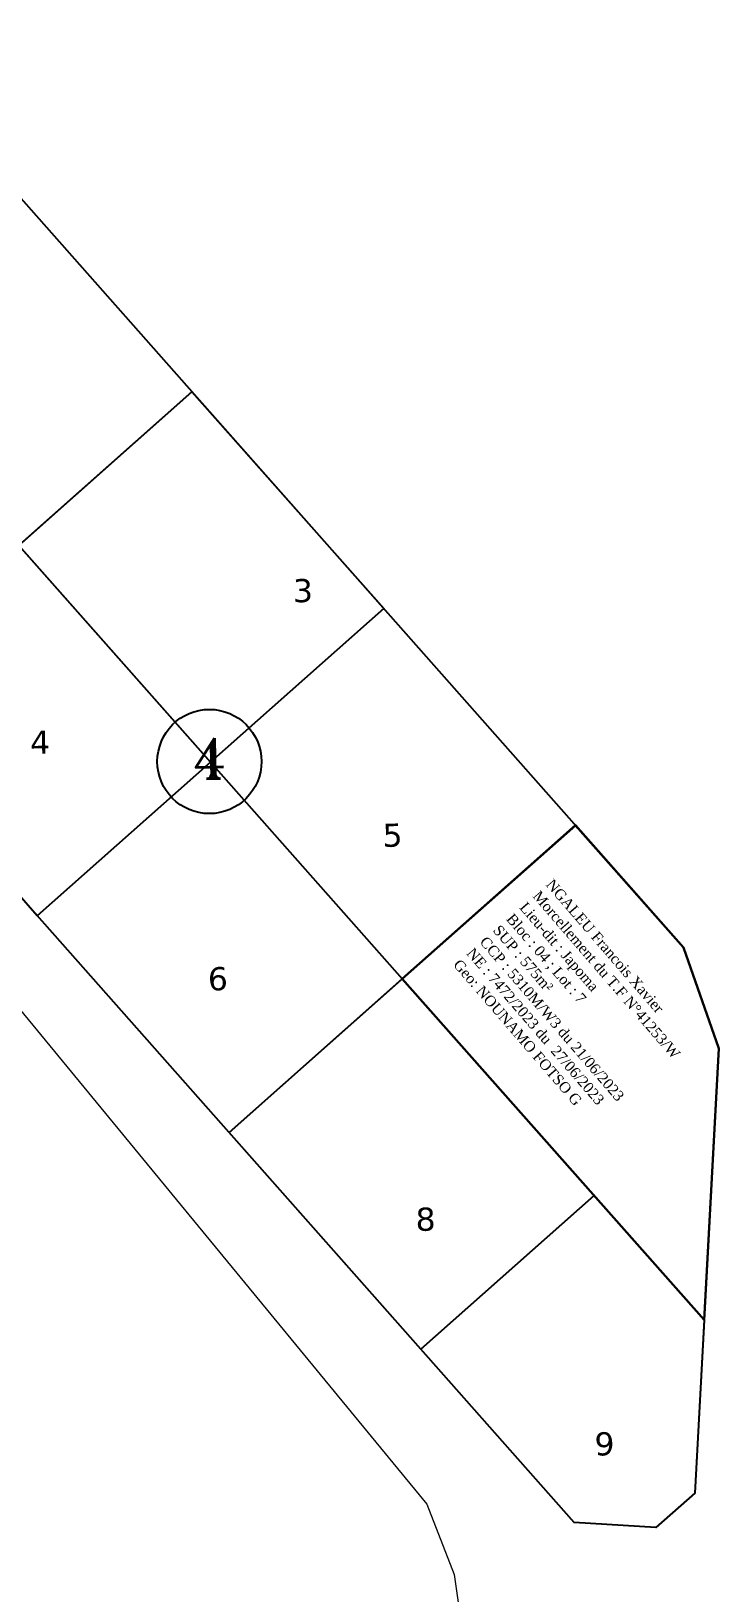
# Model space of a CAD drawing. Header units: millimetres. Extents: x 587399 to 927168, y 438565 to 1444955.
# Drawn here: x 591770.1 to 591829.5, y 444784.2 to 444919.1 of the extents above; entities that cross this region are included whole.
import ezdxf
from ezdxf.enums import TextEntityAlignment as Align

# ---------------------------------------------------------------- set-up
doc = ezdxf.new("R2010")
doc.units = ezdxf.units.MM
doc.header["$LTSCALE"] = 2
doc.layers.add('end maj 26 02 2021', color=7, linetype='Continuous')
doc.layers.add('Parcelle MAJ', color=6, linetype='Continuous')
doc.layers.add('MAJ APRES LE 13.01.2023', color=222, linetype='Continuous', lineweight=30)
doc.layers.add('Roads_others', color=24, linetype='Continuous', lineweight=9)
doc.styles.get("Standard").update_dxf_attribs({"font": 'arial.ttf'})
doc.styles.add('TITRE', font='romant.shx', dxfattribs={"height": 5, "bigfont": 'bigfont.shx'})
doc.styles.add('Verdana 1.0', font='verdana.ttf', dxfattribs={"width": 0.99, "height": 1})

msp = doc.modelspace()

# ---------------------------------------------------------------- linework, layer by layer
at = {"color": 6, "lineweight": 30}
for p, q in [((591802.186, 444837.262), (591817.159, 444850.521)), ((591817.159, 444850.521), (591826.491, 444839.983)), ((591826.491, 444839.983), (591829.537, 444831.247)), ((591828.273, 444807.805), (591802.186, 444837.262)), ((591829.537, 444831.247), (591828.273, 444807.805))]:
    msp.add_line(p, q, dxfattribs=at)
at = {"flags": 128}
msp.add_lwpolyline([(591817.159, 444850.521), (591826.491, 444839.983), (591829.537, 444831.247), (591828.273, 444807.803), (591802.189, 444837.264)], close=True, dxfattribs=at)
at = {"color": 7, "flags": 128}
msp.add_lwpolyline([(591817.159, 444850.521), (591826.491, 444839.983), (591829.537, 444831.247), (591828.273, 444807.803), (591802.189, 444837.264)], close=True, dxfattribs=at)
at = {"layer": 'end maj 26 02 2021', "color": 7, "linetype": 'ByBlock', "lineweight": -3, "ltscale": 0.0014}
for p, q in [((591745.174, 444901.644), (591802.186, 444837.262)), ((591785.614, 444855.977), (591770.639, 444842.719))]:
    msp.add_line(p, q, dxfattribs=at)
at = {"layer": 'end maj 26 02 2021', "color": 7, "linetype": 'ByBlock'}
msp.add_line((591784.011, 444887.953), (591754.065, 444861.435), dxfattribs=at)
at = {"layer": 'end maj 26 02 2021', "color": 7, "linetype": 'ByBlock', "ltscale": 0.0014}
for p, q in [((591769.038, 444874.694), (591784.011, 444887.953)), ((591817.161, 444850.523), (591787.217, 444824.005))]:
    msp.add_line(p, q, dxfattribs=at)
at = {"layer": 'end maj 26 02 2021', "linetype": 'ByBlock', "lineweight": -3, "ltscale": 0.0014}
msp.add_line((591770.639, 444842.719), (591742.319, 444874.699), dxfattribs=at)
at = {"layer": 'end maj 26 02 2021', "color": 7, "linetype": 'ByBlock', "ltscale": 0.0014, "flags": 128}
for points in [[(591784.011, 444887.954), (591800.586, 444869.237), (591785.613, 444855.978), (591769.038, 444874.694)], [(591802.189, 444837.264), (591818.757, 444818.544), (591803.785, 444805.285), (591787.217, 444824.005)], [(591818.757, 444818.544), (591828.273, 444807.804), (591827.467, 444792.861), (591824.105, 444789.885), (591817.047, 444790.313), (591803.785, 444805.285)]]:
    msp.add_lwpolyline(points, close=True, dxfattribs=at)
at = {"layer": 'end maj 26 02 2021', "color": 0, "linetype": 'ByBlock', "lineweight": 25}
msp.add_circle((591785.518, 444856.033), 4.5, dxfattribs=at)
at = {"layer": 'MAJ APRES LE 13.01.2023', "lineweight": 30, "flags": 128}
msp.add_lwpolyline([(591817.161, 444850.523), (591826.492, 444839.982), (591829.537, 444831.247), (591828.273, 444807.805), (591802.189, 444837.264)], close=True, dxfattribs=at)
at = {"layer": 'Parcelle MAJ', "color": 7, "lineweight": 25, "ltscale": 0.0014, "flags": 128}
msp.add_lwpolyline([(591756.441, 444919.097), (591826.491, 444839.983), (591829.537, 444831.247), (591827.467, 444792.862), (591824.105, 444789.885), (591817.047, 444790.313), (591742.319, 444874.699), (591740.289, 444883.274), (591745.173, 444901.644), (591751.36, 444918.158)], close=True, dxfattribs=at)
at = {"layer": 'Roads_others'}
msp.add_lwpolyline([(591731.784, 444879.993), (591804.299, 444791.895), (591806.681, 444785.828), (591807.889, 444777.405), (591803.568, 444769.044), (591737.31, 444707.678), (591728.482, 444699.124)], dxfattribs=at)

# ---------------------------------------------------------------- texts
at = {"layer": 'end maj 26 02 2021', "color": 7, "linetype": 'ByBlock', "style": 'Verdana 1.0', "width": 0.99}
for s, p in [('3', (591793.599, 444870.792)), ('4', (591770.893, 444857.693)), ('5', (591801.344, 444849.656)), ('6', (591786.249, 444837.277)), ('8', (591804.199, 444816.51)), ('9', (591819.66, 444797.111))]:
    msp.add_text(s, height=2, rotation=0.90675, dxfattribs=at).set_placement(p, align=Align.MIDDLE)
at = {"layer": 'end maj 26 02 2021', "color": 0, "linetype": 'ByBlock', "lineweight": 25, "style": 'TITRE'}
msp.add_text('4', height=3.5, rotation=0.90675, dxfattribs=at).set_placement((591785.537, 444856.29), align=Align.MIDDLE)
at = {"layer": 'MAJ APRES LE 13.01.2023', "lineweight": 30, "insert": (591815.229, 444845.967), "char_height": 0.907, "width": 20.95481, "attachment_point": 1, "rotation": 310.80492}
msp.add_mtext('{\\fTimes New Roman|b0|i0|c0|p18;NGALEU Francois Xavier \\P\\C1;Morcellement du T.F N°41253/W  \\P\\C256;Lieu-dit : Japoma \\PBloc : 04 ; Lot : 7\\PSUP : 575m²\\PCCP : 5310M/W3 du 21/06/2023\\PNE : 7472/2023 du  27/06/2023\\P\\C1;Geo: NOUNAMO FOTSO G\\C2; }', dxfattribs=at)

doc.saveas('drawing.dxf')
